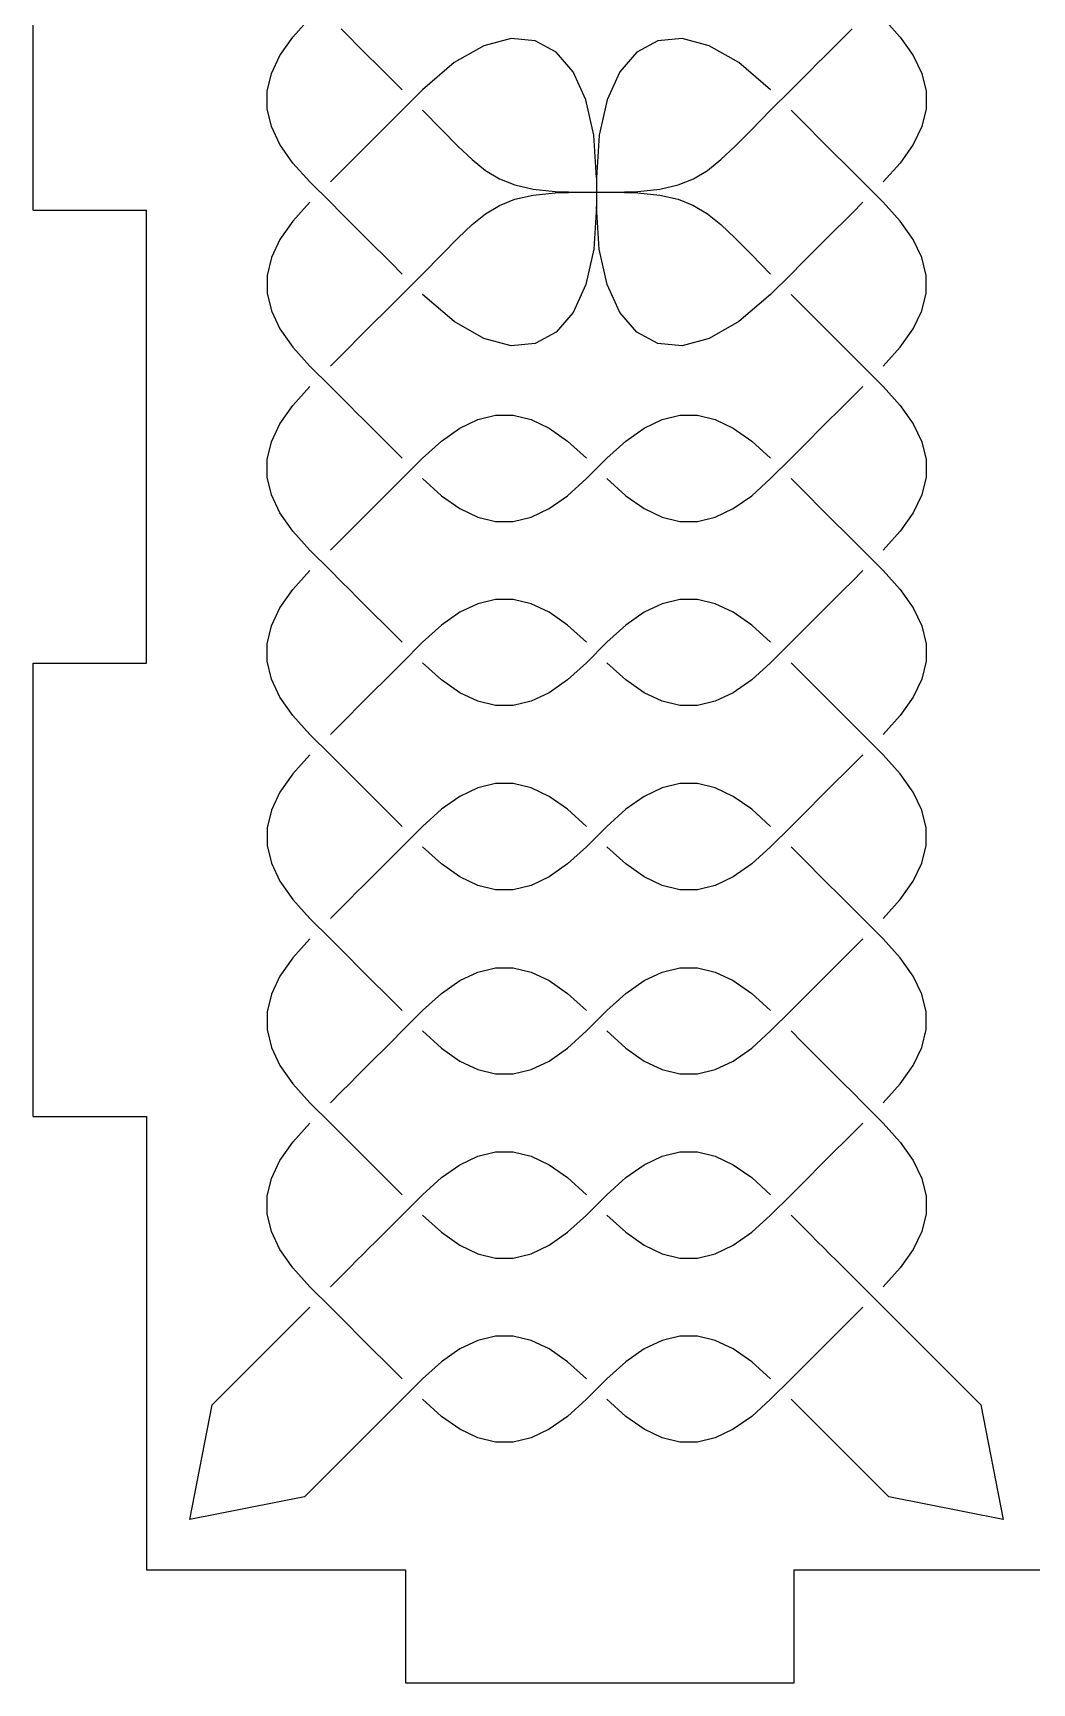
# Model space of a CAD drawing. Extents: x -112 to 112, y -170 to 170.
# Drawn here: x -104.9 to -56, y -120.2 to -39.3 of the extents above; entities that cross this region are included whole.
import ezdxf

# ---------------------------------------------------------------- set-up
doc = ezdxf.new("R2010")
doc.units = 0
doc.header["$MEASUREMENT"] = 0
doc.layers.get('0').update_dxf_attribs({"linetype": 'CONTINUOUS'})

msp = doc.modelspace()

# ---------------------------------------------------------------- linework, layer by layer
for p, q in [((-104.929, -47.945), (-104.929, -25.72)), ((-92.195, -39.459), (-91.354, -38.529)), ((-63.262, -38.529), (-62.421, -39.459)), ((-92.826, -40.361), (-92.195, -39.459)), ((-89.83, -39.055), (-89.405, -39.48)), ((-89.405, -39.48), (-89.053, -39.832)), ((-81.499, -39.53), (-82.832, -39.879)), ((-80.311, -39.643), (-81.499, -39.53)), ((-79.289, -40.195), (-80.311, -39.643)), ((-74.305, -39.643), (-75.327, -40.195)), ((-73.116, -39.53), (-74.305, -39.643)), ((-71.784, -39.879), (-73.116, -39.53)), ((-65.563, -39.832), (-65.211, -39.48)), ((-65.211, -39.48), (-64.786, -39.055)), ((-62.421, -39.459), (-61.79, -40.361)), ((-93.247, -41.243), (-92.826, -40.361)), ((-89.053, -39.832), (-88.744, -40.141)), ((-88.744, -40.141), (-88.45, -40.435)), ((-88.45, -40.435), (-88.141, -40.744)), ((-82.832, -39.879), (-84.286, -40.711)), ((-78.456, -41.164), (-79.289, -40.195)), ((-75.327, -40.195), (-76.16, -41.164)), ((-70.33, -40.711), (-71.784, -39.879)), ((-66.475, -40.744), (-66.166, -40.435)), ((-66.166, -40.435), (-65.872, -40.141)), ((-65.872, -40.141), (-65.563, -39.832)), ((-61.79, -40.361), (-61.369, -41.243)), ((-93.457, -42.113), (-93.247, -41.243)), ((-88.141, -40.744), (-87.789, -41.097)), ((-87.789, -41.097), (-87.364, -41.521)), ((-84.286, -40.711), (-85.84, -42.047)), ((-77.833, -42.529), (-78.456, -41.164)), ((-76.16, -41.164), (-76.783, -42.529)), ((-68.776, -42.047), (-70.33, -40.711)), ((-67.252, -41.521), (-66.827, -41.097)), ((-66.827, -41.097), (-66.475, -40.744)), ((-61.369, -41.243), (-61.159, -42.113)), ((-87.364, -41.521), (-86.838, -42.047)), ((-85.84, -42.047), (-86.838, -43.045)), ((-68.776, -43.045), (-67.778, -42.047)), ((-67.778, -42.047), (-67.252, -41.521)), ((-93.457, -42.979), (-93.457, -42.113)), ((-77.443, -44.267), (-77.833, -42.529)), ((-76.783, -42.529), (-77.173, -44.267)), ((-61.159, -42.113), (-61.159, -42.979)), ((-93.247, -43.849), (-93.457, -42.979)), ((-87.364, -43.571), (-87.789, -43.996)), ((-86.838, -43.045), (-87.364, -43.571)), ((-85.84, -43.045), (-84.897, -44.002)), ((-69.718, -44.002), (-68.776, -43.045)), ((-67.252, -43.571), (-67.778, -43.045)), ((-66.827, -43.996), (-67.252, -43.571)), ((-61.159, -42.979), (-61.369, -43.849)), ((-92.826, -44.731), (-93.247, -43.849)), ((-88.141, -44.348), (-88.45, -44.657)), ((-87.789, -43.996), (-88.141, -44.348)), ((-84.897, -44.002), (-84.105, -44.806)), ((-77.308, -46.356), (-77.443, -44.267)), ((-77.173, -44.267), (-77.308, -46.356)), ((-70.511, -44.806), (-69.718, -44.002)), ((-66.475, -44.348), (-66.827, -43.996)), ((-66.166, -44.657), (-66.475, -44.348)), ((-61.369, -43.849), (-61.79, -44.731)), ((-92.195, -45.633), (-92.826, -44.731)), ((-89.053, -45.26), (-89.405, -45.612)), ((-88.744, -44.951), (-89.053, -45.26)), ((-88.45, -44.657), (-88.744, -44.951)), ((-84.105, -44.806), (-83.406, -45.469)), ((-71.21, -45.469), (-70.511, -44.806)), ((-65.872, -44.951), (-66.166, -44.657)), ((-65.563, -45.26), (-65.872, -44.951)), ((-65.211, -45.612), (-65.563, -45.26)), ((-61.79, -44.731), (-62.421, -45.633)), ((-91.354, -46.563), (-92.195, -45.633)), ((-89.83, -46.037), (-90.356, -46.563)), ((-89.405, -45.612), (-89.83, -46.037)), ((-83.406, -45.469), (-82.745, -46)), ((-82.745, -46), (-82.064, -46.411)), ((-72.552, -46.411), (-71.871, -46)), ((-71.871, -46), (-71.21, -45.469)), ((-64.786, -46.037), (-65.211, -45.612)), ((-64.26, -46.563), (-64.786, -46.037)), ((-62.421, -45.633), (-63.262, -46.563)), ((-90.356, -47.561), (-91.354, -46.563)), ((-82.064, -46.411), (-81.306, -46.711)), ((-81.306, -46.711), (-80.417, -46.913)), ((-80.417, -46.913), (-79.338, -47.026)), ((-77.308, -46.356), (-77.308, -47.062)), ((-75.278, -47.026), (-74.199, -46.913)), ((-74.199, -46.913), (-73.309, -46.711)), ((-73.309, -46.711), (-72.552, -46.411)), ((-63.262, -47.561), (-64.26, -46.563)), ((-91.354, -47.561), (-92.195, -48.491)), ((-89.83, -48.086), (-90.356, -47.561)), ((-82.745, -48.123), (-82.064, -47.713)), ((-82.064, -47.713), (-81.306, -47.412)), ((-81.306, -47.412), (-80.417, -47.21)), ((-80.417, -47.21), (-79.338, -47.097)), ((-79.338, -47.026), (-78.013, -47.062)), ((-79.338, -47.097), (-78.013, -47.062)), ((-78.013, -47.062), (-77.308, -47.062)), ((-77.308, -47.062), (-76.602, -47.062)), ((-77.308, -47.062), (-77.308, -47.767)), ((-76.602, -47.062), (-75.278, -47.026)), ((-76.602, -47.062), (-75.278, -47.097)), ((-75.278, -47.097), (-74.199, -47.21)), ((-74.199, -47.21), (-73.309, -47.412)), ((-73.309, -47.412), (-72.552, -47.713)), ((-72.552, -47.713), (-71.871, -48.123)), ((-64.26, -47.561), (-64.786, -48.086)), ((-62.421, -48.491), (-63.262, -47.561)), ((-104.929, -47.945), (-99.373, -47.945)), ((-99.373, -70.17), (-99.373, -47.945)), ((-92.195, -48.491), (-92.826, -49.392)), ((-89.405, -48.511), (-89.83, -48.086)), ((-89.053, -48.863), (-89.405, -48.511)), ((-83.406, -48.655), (-82.745, -48.123)), ((-77.308, -47.767), (-77.443, -49.857)), ((-77.173, -49.857), (-77.308, -47.767)), ((-71.871, -48.123), (-71.21, -48.655)), ((-65.211, -48.511), (-65.563, -48.863)), ((-64.786, -48.086), (-65.211, -48.511)), ((-61.79, -49.392), (-62.421, -48.491)), ((-88.744, -49.172), (-89.053, -48.863)), ((-88.45, -49.467), (-88.744, -49.172)), ((-84.897, -50.121), (-84.105, -49.317)), ((-84.105, -49.317), (-83.406, -48.655)), ((-71.21, -48.655), (-70.511, -49.317)), ((-70.511, -49.317), (-69.718, -50.121)), ((-65.872, -49.172), (-66.166, -49.467)), ((-65.563, -48.863), (-65.872, -49.172)), ((-92.826, -49.392), (-93.247, -50.274)), ((-88.141, -49.775), (-88.45, -49.467)), ((-87.789, -50.128), (-88.141, -49.775)), ((-87.364, -50.552), (-87.789, -50.128)), ((-85.84, -51.078), (-84.897, -50.121)), ((-77.443, -49.857), (-77.833, -51.594)), ((-76.783, -51.594), (-77.173, -49.857)), ((-69.718, -50.121), (-68.776, -51.078)), ((-66.827, -50.128), (-67.252, -50.552)), ((-66.475, -49.775), (-66.827, -50.128)), ((-66.166, -49.467), (-66.475, -49.775)), ((-61.369, -50.274), (-61.79, -49.392)), ((-93.247, -50.274), (-93.457, -51.144)), ((-86.838, -51.078), (-87.364, -50.552)), ((-67.252, -50.552), (-67.778, -51.078)), ((-61.159, -51.144), (-61.369, -50.274)), ((-93.457, -51.144), (-93.457, -52.01)), ((-86.838, -52.076), (-85.84, -51.078)), ((-77.833, -51.594), (-78.456, -52.959)), ((-76.16, -52.959), (-76.783, -51.594)), ((-67.778, -51.078), (-68.776, -52.076)), ((-61.159, -52.01), (-61.159, -51.144)), ((-93.457, -52.01), (-93.247, -52.88)), ((-87.364, -52.602), (-86.838, -52.076)), ((-84.286, -53.413), (-85.84, -52.076)), ((-68.776, -52.076), (-70.33, -53.413)), ((-67.778, -52.076), (-67.252, -52.602)), ((-61.369, -52.88), (-61.159, -52.01)), ((-93.247, -52.88), (-92.826, -53.762)), ((-88.45, -53.688), (-88.141, -53.379)), ((-88.141, -53.379), (-87.789, -53.027)), ((-87.789, -53.027), (-87.364, -52.602)), ((-78.456, -52.959), (-79.289, -53.928)), ((-75.327, -53.928), (-76.16, -52.959)), ((-67.252, -52.602), (-66.827, -53.027)), ((-66.827, -53.027), (-66.475, -53.379)), ((-66.475, -53.379), (-66.166, -53.688)), ((-61.79, -53.762), (-61.369, -52.88)), ((-92.826, -53.762), (-92.195, -54.664)), ((-89.053, -54.291), (-88.744, -53.982)), ((-88.744, -53.982), (-88.45, -53.688)), ((-82.832, -54.244), (-84.286, -53.413)), ((-79.289, -53.928), (-80.311, -54.48)), ((-74.305, -54.48), (-75.327, -53.928)), ((-70.33, -53.413), (-71.784, -54.244)), ((-66.166, -53.688), (-65.872, -53.982)), ((-65.872, -53.982), (-65.563, -54.291)), ((-62.421, -54.664), (-61.79, -53.762)), ((-92.195, -54.664), (-91.354, -55.594)), ((-89.83, -55.068), (-89.405, -54.643)), ((-89.405, -54.643), (-89.053, -54.291)), ((-81.499, -54.593), (-82.832, -54.244)), ((-80.311, -54.48), (-81.499, -54.593)), ((-73.116, -54.593), (-74.305, -54.48)), ((-71.784, -54.244), (-73.116, -54.593)), ((-65.563, -54.291), (-65.211, -54.643)), ((-65.211, -54.643), (-64.786, -55.068)), ((-63.262, -55.594), (-62.421, -54.664)), ((-91.354, -55.594), (-90.356, -56.592)), ((-90.356, -55.594), (-89.83, -55.068)), ((-64.786, -55.068), (-64.26, -55.594)), ((-64.26, -55.594), (-63.262, -56.592)), ((-92.195, -57.522), (-91.354, -56.592)), ((-90.356, -56.592), (-89.83, -57.118)), ((-64.786, -57.118), (-64.26, -56.592)), ((-63.262, -56.592), (-62.421, -57.522)), ((-89.83, -57.118), (-89.405, -57.542)), ((-65.211, -57.542), (-64.786, -57.118)), ((-92.826, -58.424), (-92.195, -57.522)), ((-89.405, -57.542), (-89.053, -57.894)), ((-89.053, -57.894), (-88.744, -58.203)), ((-88.744, -58.203), (-88.45, -58.498)), ((-84.008, -58.637), (-83.126, -58.216)), ((-83.126, -58.216), (-82.256, -58.006)), ((-82.256, -58.006), (-81.391, -58.006)), ((-81.391, -58.006), (-80.521, -58.216)), ((-80.521, -58.216), (-79.639, -58.637)), ((-74.977, -58.637), (-74.095, -58.216)), ((-74.095, -58.216), (-73.225, -58.006)), ((-73.225, -58.006), (-72.359, -58.006)), ((-72.359, -58.006), (-71.49, -58.216)), ((-71.49, -58.216), (-70.608, -58.637)), ((-66.166, -58.498), (-65.872, -58.203)), ((-65.872, -58.203), (-65.563, -57.894)), ((-65.563, -57.894), (-65.211, -57.542)), ((-62.421, -57.522), (-61.79, -58.424)), ((-93.247, -59.305), (-92.826, -58.424)), ((-88.45, -58.498), (-88.141, -58.806)), ((-88.141, -58.806), (-87.789, -59.159)), ((-84.91, -59.268), (-84.008, -58.637)), ((-79.639, -58.637), (-78.737, -59.268)), ((-75.879, -59.268), (-74.977, -58.637)), ((-70.608, -58.637), (-69.706, -59.268)), ((-66.827, -59.159), (-66.475, -58.806)), ((-66.475, -58.806), (-66.166, -58.498)), ((-61.79, -58.424), (-61.369, -59.305)), ((-93.457, -60.175), (-93.247, -59.305)), ((-87.789, -59.159), (-87.364, -59.583)), ((-87.364, -59.583), (-86.838, -60.109)), ((-85.84, -60.109), (-84.91, -59.268)), ((-78.737, -59.268), (-77.807, -60.109)), ((-76.809, -60.109), (-75.879, -59.268)), ((-69.706, -59.268), (-68.776, -60.109)), ((-67.778, -60.109), (-67.252, -59.583)), ((-67.252, -59.583), (-66.827, -59.159)), ((-61.369, -59.305), (-61.159, -60.175)), ((-93.457, -61.041), (-93.457, -60.175)), ((-86.838, -61.107), (-85.84, -60.109)), ((-77.807, -61.107), (-76.809, -60.109)), ((-68.776, -61.107), (-67.778, -60.109)), ((-61.159, -60.175), (-61.159, -61.041)), ((-93.247, -61.911), (-93.457, -61.041)), ((-87.364, -61.633), (-86.838, -61.107)), ((-85.84, -61.107), (-84.91, -61.949)), ((-78.737, -61.949), (-77.807, -61.107)), ((-76.809, -61.107), (-75.879, -61.949)), ((-69.706, -61.949), (-68.776, -61.107)), ((-67.778, -61.107), (-67.252, -61.633)), ((-61.159, -61.041), (-61.369, -61.911)), ((-92.826, -62.793), (-93.247, -61.911)), ((-88.141, -62.41), (-87.789, -62.058)), ((-87.789, -62.058), (-87.364, -61.633)), ((-84.91, -61.949), (-84.008, -62.58)), ((-79.639, -62.58), (-78.737, -61.949)), ((-75.879, -61.949), (-74.977, -62.58)), ((-70.608, -62.58), (-69.706, -61.949)), ((-67.252, -61.633), (-66.827, -62.058)), ((-66.827, -62.058), (-66.475, -62.41)), ((-61.369, -61.911), (-61.79, -62.793)), ((-92.195, -63.695), (-92.826, -62.793)), ((-89.053, -63.322), (-88.744, -63.013)), ((-88.744, -63.013), (-88.45, -62.719)), ((-88.45, -62.719), (-88.141, -62.41)), ((-84.008, -62.58), (-83.126, -63.001)), ((-83.126, -63.001), (-82.256, -63.211)), ((-81.391, -63.211), (-80.521, -63.001)), ((-80.521, -63.001), (-79.639, -62.58)), ((-74.977, -62.58), (-74.095, -63.001)), ((-74.095, -63.001), (-73.225, -63.211)), ((-72.359, -63.211), (-71.49, -63.001)), ((-71.49, -63.001), (-70.608, -62.58)), ((-66.475, -62.41), (-66.166, -62.719)), ((-66.166, -62.719), (-65.872, -63.013)), ((-65.872, -63.013), (-65.563, -63.322)), ((-61.79, -62.793), (-62.421, -63.695)), ((-91.354, -64.625), (-92.195, -63.695)), ((-89.83, -64.099), (-89.405, -63.674)), ((-89.405, -63.674), (-89.053, -63.322)), ((-82.256, -63.211), (-81.391, -63.211)), ((-73.225, -63.211), (-72.359, -63.211)), ((-65.563, -63.322), (-65.211, -63.674)), ((-65.211, -63.674), (-64.786, -64.099)), ((-62.421, -63.695), (-63.262, -64.625)), ((-90.356, -65.623), (-91.354, -64.625)), ((-90.356, -64.625), (-89.83, -64.099)), ((-64.786, -64.099), (-64.26, -64.625)), ((-64.26, -64.625), (-63.262, -65.623)), ((-92.195, -66.553), (-91.354, -65.623)), ((-89.83, -66.149), (-90.356, -65.623)), ((-89.405, -66.573), (-89.83, -66.149)), ((-64.786, -66.149), (-65.211, -66.573)), ((-64.26, -65.623), (-64.786, -66.149)), ((-63.262, -65.623), (-62.421, -66.553)), ((-92.826, -67.455), (-92.195, -66.553)), ((-89.053, -66.926), (-89.405, -66.573)), ((-88.744, -67.234), (-89.053, -66.926)), ((-82.256, -67.037), (-83.126, -67.247)), ((-81.391, -67.037), (-82.256, -67.037)), ((-80.521, -67.247), (-81.391, -67.037)), ((-73.225, -67.037), (-74.095, -67.247)), ((-72.359, -67.037), (-73.225, -67.037)), ((-71.49, -67.247), (-72.359, -67.037)), ((-65.563, -66.926), (-65.872, -67.234)), ((-65.211, -66.573), (-65.563, -66.926)), ((-62.421, -66.553), (-61.79, -67.455)), ((-93.247, -68.337), (-92.826, -67.455)), ((-88.45, -67.529), (-88.744, -67.234)), ((-88.141, -67.838), (-88.45, -67.529)), ((-87.789, -68.19), (-88.141, -67.838)), ((-84.008, -67.668), (-84.91, -68.299)), ((-83.126, -67.247), (-84.008, -67.668)), ((-79.639, -67.668), (-80.521, -67.247)), ((-78.737, -68.299), (-79.639, -67.668)), ((-74.977, -67.668), (-75.879, -68.299)), ((-74.095, -67.247), (-74.977, -67.668)), ((-70.608, -67.668), (-71.49, -67.247)), ((-69.706, -68.299), (-70.608, -67.668)), ((-66.475, -67.838), (-66.827, -68.19)), ((-66.166, -67.529), (-66.475, -67.838)), ((-65.872, -67.234), (-66.166, -67.529)), ((-61.79, -67.455), (-61.369, -68.337)), ((-93.457, -69.206), (-93.247, -68.337)), ((-87.364, -68.615), (-87.789, -68.19)), ((-86.838, -69.14), (-87.364, -68.615)), ((-84.91, -68.299), (-85.84, -69.14)), ((-77.807, -69.14), (-78.737, -68.299)), ((-75.879, -68.299), (-76.809, -69.14)), ((-68.776, -69.14), (-69.706, -68.299)), ((-67.252, -68.615), (-67.778, -69.14)), ((-66.827, -68.19), (-67.252, -68.615)), ((-61.369, -68.337), (-61.159, -69.206)), ((-93.457, -70.072), (-93.457, -69.206)), ((-85.84, -69.14), (-86.838, -70.138)), ((-76.809, -69.14), (-77.807, -70.138)), ((-67.778, -69.14), (-68.776, -70.138)), ((-61.159, -69.206), (-61.159, -70.072)), ((-104.929, -70.17), (-99.373, -70.17)), ((-104.929, -92.395), (-104.929, -70.17)), ((-93.247, -70.942), (-93.457, -70.072)), ((-86.838, -70.138), (-87.364, -70.664)), ((-84.91, -70.98), (-85.84, -70.138)), ((-77.807, -70.138), (-78.737, -70.98)), ((-75.879, -70.98), (-76.809, -70.138)), ((-68.776, -70.138), (-69.706, -70.98)), ((-67.252, -70.664), (-67.778, -70.138)), ((-61.159, -70.072), (-61.369, -70.942)), ((-92.826, -71.824), (-93.247, -70.942)), ((-87.789, -71.089), (-88.141, -71.441)), ((-87.364, -70.664), (-87.789, -71.089)), ((-84.008, -71.611), (-84.91, -70.98)), ((-78.737, -70.98), (-79.639, -71.611)), ((-74.977, -71.611), (-75.879, -70.98)), ((-69.706, -70.98), (-70.608, -71.611)), ((-66.827, -71.089), (-67.252, -70.664)), ((-66.475, -71.441), (-66.827, -71.089)), ((-61.369, -70.942), (-61.79, -71.824)), ((-92.195, -72.726), (-92.826, -71.824)), ((-88.45, -71.75), (-88.744, -72.044)), ((-88.141, -71.441), (-88.45, -71.75)), ((-83.126, -72.032), (-84.008, -71.611)), ((-79.639, -71.611), (-80.521, -72.032)), ((-74.095, -72.032), (-74.977, -71.611)), ((-70.608, -71.611), (-71.49, -72.032)), ((-66.166, -71.75), (-66.475, -71.441)), ((-65.872, -72.044), (-66.166, -71.75)), ((-61.79, -71.824), (-62.421, -72.726)), ((-91.354, -73.656), (-92.195, -72.726)), ((-89.405, -72.705), (-89.83, -73.13)), ((-89.053, -72.353), (-89.405, -72.705)), ((-88.744, -72.044), (-89.053, -72.353)), ((-82.256, -72.242), (-83.126, -72.032)), ((-81.391, -72.242), (-82.256, -72.242)), ((-80.521, -72.032), (-81.391, -72.242)), ((-73.225, -72.242), (-74.095, -72.032)), ((-72.359, -72.242), (-73.225, -72.242)), ((-71.49, -72.032), (-72.359, -72.242)), ((-65.563, -72.353), (-65.872, -72.044)), ((-65.211, -72.705), (-65.563, -72.353)), ((-64.786, -73.13), (-65.211, -72.705)), ((-62.421, -72.726), (-63.262, -73.656)), ((-89.83, -73.13), (-90.356, -73.656)), ((-64.26, -73.656), (-64.786, -73.13)), ((-90.356, -74.654), (-91.354, -73.656)), ((-63.262, -74.654), (-64.26, -73.656)), ((-91.354, -74.654), (-92.195, -75.584)), ((-89.83, -75.18), (-90.356, -74.654)), ((-89.405, -75.604), (-89.83, -75.18)), ((-64.786, -75.18), (-65.211, -75.604)), ((-64.26, -74.654), (-64.786, -75.18)), ((-62.421, -75.584), (-63.262, -74.654)), ((-92.195, -75.584), (-92.826, -76.486)), ((-89.053, -75.957), (-89.405, -75.604)), ((-88.744, -76.266), (-89.053, -75.957)), ((-65.563, -75.957), (-65.872, -76.266)), ((-65.211, -75.604), (-65.563, -75.957)), ((-61.79, -76.486), (-62.421, -75.584)), ((-92.826, -76.486), (-93.247, -77.368)), ((-88.45, -76.56), (-88.744, -76.266)), ((-88.141, -76.869), (-88.45, -76.56)), ((-87.789, -77.221), (-88.141, -76.869)), ((-84.008, -76.699), (-84.91, -77.33)), ((-83.126, -76.278), (-84.008, -76.699)), ((-82.256, -76.068), (-83.126, -76.278)), ((-81.391, -76.068), (-82.256, -76.068)), ((-80.521, -76.278), (-81.391, -76.068)), ((-79.639, -76.699), (-80.521, -76.278)), ((-78.737, -77.33), (-79.639, -76.699)), ((-74.977, -76.699), (-75.879, -77.33)), ((-74.095, -76.278), (-74.977, -76.699)), ((-73.225, -76.068), (-74.095, -76.278)), ((-72.359, -76.068), (-73.225, -76.068)), ((-71.49, -76.278), (-72.359, -76.068)), ((-70.608, -76.699), (-71.49, -76.278)), ((-69.706, -77.33), (-70.608, -76.699)), ((-66.475, -76.869), (-66.827, -77.221)), ((-66.166, -76.56), (-66.475, -76.869)), ((-65.872, -76.266), (-66.166, -76.56)), ((-61.369, -77.368), (-61.79, -76.486)), ((-93.247, -77.368), (-93.457, -78.238)), ((-87.364, -77.646), (-87.789, -77.221)), ((-86.838, -78.172), (-87.364, -77.646)), ((-84.91, -77.33), (-85.84, -78.172)), ((-77.807, -78.172), (-78.737, -77.33)), ((-75.879, -77.33), (-76.809, -78.172)), ((-68.776, -78.172), (-69.706, -77.33)), ((-67.252, -77.646), (-67.778, -78.172)), ((-66.827, -77.221), (-67.252, -77.646)), ((-61.159, -78.238), (-61.369, -77.368)), ((-93.457, -78.238), (-93.457, -79.103)), ((-85.84, -78.172), (-86.838, -79.169)), ((-76.809, -78.172), (-77.807, -79.169)), ((-67.778, -78.172), (-68.776, -79.169)), ((-61.159, -79.103), (-61.159, -78.238)), ((-93.457, -79.103), (-93.247, -79.973)), ((-86.838, -79.169), (-87.364, -79.695)), ((-84.91, -80.011), (-85.84, -79.169)), ((-77.807, -79.169), (-78.737, -80.011)), ((-75.879, -80.011), (-76.809, -79.169)), ((-68.776, -79.169), (-69.706, -80.011)), ((-67.252, -79.695), (-67.778, -79.169)), ((-61.369, -79.973), (-61.159, -79.103)), ((-93.247, -79.973), (-92.826, -80.855)), ((-87.364, -79.695), (-87.789, -80.12)), ((-84.008, -80.642), (-84.91, -80.011)), ((-78.737, -80.011), (-79.639, -80.642)), ((-74.977, -80.642), (-75.879, -80.011)), ((-69.706, -80.011), (-70.608, -80.642)), ((-66.827, -80.12), (-67.252, -79.695)), ((-61.79, -80.855), (-61.369, -79.973)), ((-92.826, -80.855), (-92.195, -81.757)), ((-88.45, -80.781), (-88.744, -81.075)), ((-88.141, -80.472), (-88.45, -80.781)), ((-87.789, -80.12), (-88.141, -80.472)), ((-83.126, -81.063), (-84.008, -80.642)), ((-79.639, -80.642), (-80.521, -81.063)), ((-74.095, -81.063), (-74.977, -80.642)), ((-70.608, -80.642), (-71.49, -81.063)), ((-66.475, -80.472), (-66.827, -80.12)), ((-66.166, -80.781), (-66.475, -80.472)), ((-65.872, -81.075), (-66.166, -80.781)), ((-62.421, -81.757), (-61.79, -80.855)), ((-89.053, -81.384), (-89.405, -81.737)), ((-88.744, -81.075), (-89.053, -81.384)), ((-82.256, -81.273), (-83.126, -81.063)), ((-81.391, -81.273), (-82.256, -81.273)), ((-80.521, -81.063), (-81.391, -81.273)), ((-73.225, -81.273), (-74.095, -81.063)), ((-72.359, -81.273), (-73.225, -81.273)), ((-71.49, -81.063), (-72.359, -81.273)), ((-65.563, -81.384), (-65.872, -81.075)), ((-65.211, -81.737), (-65.563, -81.384)), ((-92.195, -81.757), (-91.354, -82.687)), ((-89.83, -82.161), (-90.356, -82.687)), ((-89.405, -81.737), (-89.83, -82.161)), ((-64.786, -82.161), (-65.211, -81.737)), ((-64.26, -82.687), (-64.786, -82.161)), ((-63.262, -82.687), (-62.421, -81.757)), ((-91.354, -82.687), (-90.356, -83.685)), ((-63.262, -83.685), (-64.26, -82.687)), ((-91.354, -83.685), (-92.195, -84.615)), ((-90.356, -83.685), (-89.83, -84.211)), ((-64.786, -84.211), (-64.26, -83.685)), ((-62.421, -84.615), (-63.262, -83.685)), ((-92.195, -84.615), (-92.826, -85.517)), ((-89.83, -84.211), (-89.405, -84.636)), ((-89.405, -84.636), (-89.053, -84.988)), ((-65.563, -84.988), (-65.211, -84.636)), ((-65.211, -84.636), (-64.786, -84.211)), ((-61.79, -85.517), (-62.421, -84.615)), ((-92.826, -85.517), (-93.247, -86.399)), ((-89.053, -84.988), (-88.744, -85.297)), ((-88.744, -85.297), (-88.45, -85.591)), ((-88.45, -85.591), (-88.141, -85.9)), ((-84.91, -86.361), (-84.008, -85.73)), ((-84.008, -85.73), (-83.126, -85.309)), ((-83.126, -85.309), (-82.256, -85.099)), ((-82.256, -85.099), (-81.391, -85.099)), ((-81.391, -85.099), (-80.521, -85.309)), ((-80.521, -85.309), (-79.639, -85.73)), ((-79.639, -85.73), (-78.737, -86.361)), ((-75.879, -86.361), (-74.977, -85.73)), ((-74.977, -85.73), (-74.095, -85.309)), ((-74.095, -85.309), (-73.225, -85.099)), ((-73.225, -85.099), (-72.359, -85.099)), ((-72.359, -85.099), (-71.49, -85.309)), ((-71.49, -85.309), (-70.608, -85.73)), ((-70.608, -85.73), (-69.706, -86.361)), ((-66.475, -85.9), (-66.166, -85.591)), ((-66.166, -85.591), (-65.872, -85.297)), ((-65.872, -85.297), (-65.563, -84.988)), ((-61.369, -86.399), (-61.79, -85.517)), ((-93.247, -86.399), (-93.457, -87.269)), ((-88.141, -85.9), (-87.789, -86.252)), ((-87.789, -86.252), (-87.364, -86.677)), ((-85.84, -87.203), (-84.91, -86.361)), ((-78.737, -86.361), (-77.807, -87.203)), ((-76.809, -87.203), (-75.879, -86.361)), ((-69.706, -86.361), (-68.776, -87.203)), ((-67.252, -86.677), (-66.827, -86.252)), ((-66.827, -86.252), (-66.475, -85.9)), ((-61.159, -87.269), (-61.369, -86.399)), ((-93.457, -87.269), (-93.457, -88.135)), ((-87.364, -86.677), (-86.838, -87.203)), ((-86.838, -88.201), (-85.84, -87.203)), ((-77.807, -88.201), (-76.809, -87.203)), ((-68.776, -88.201), (-67.778, -87.203)), ((-67.778, -87.203), (-67.252, -86.677)), ((-61.159, -88.135), (-61.159, -87.269)), ((-93.457, -88.135), (-93.247, -89.004)), ((-87.364, -88.726), (-86.838, -88.201)), ((-85.84, -88.201), (-84.91, -89.042)), ((-78.737, -89.042), (-77.807, -88.201)), ((-76.809, -88.201), (-75.879, -89.042)), ((-69.706, -89.042), (-68.776, -88.201)), ((-67.778, -88.201), (-67.252, -88.726)), ((-61.369, -89.004), (-61.159, -88.135)), ((-93.247, -89.004), (-92.826, -89.886)), ((-87.789, -89.151), (-87.364, -88.726)), ((-67.252, -88.726), (-66.827, -89.151)), ((-61.79, -89.886), (-61.369, -89.004)), ((-88.744, -90.107), (-88.45, -89.812)), ((-88.45, -89.812), (-88.141, -89.503)), ((-88.141, -89.503), (-87.789, -89.151)), ((-84.91, -89.042), (-84.008, -89.673)), ((-84.008, -89.673), (-83.126, -90.094)), ((-80.521, -90.094), (-79.639, -89.673)), ((-79.639, -89.673), (-78.737, -89.042)), ((-75.879, -89.042), (-74.977, -89.673)), ((-74.977, -89.673), (-74.095, -90.094)), ((-71.49, -90.094), (-70.608, -89.673)), ((-70.608, -89.673), (-69.706, -89.042)), ((-66.827, -89.151), (-66.475, -89.503)), ((-66.475, -89.503), (-66.166, -89.812)), ((-66.166, -89.812), (-65.872, -90.107)), ((-92.826, -89.886), (-92.195, -90.788)), ((-89.405, -90.768), (-89.053, -90.415)), ((-89.053, -90.415), (-88.744, -90.107)), ((-83.126, -90.094), (-82.256, -90.304)), ((-82.256, -90.304), (-81.391, -90.304)), ((-81.391, -90.304), (-80.521, -90.094)), ((-74.095, -90.094), (-73.225, -90.304)), ((-73.225, -90.304), (-72.359, -90.304)), ((-72.359, -90.304), (-71.49, -90.094)), ((-65.872, -90.107), (-65.563, -90.415)), ((-65.563, -90.415), (-65.211, -90.768)), ((-62.421, -90.788), (-61.79, -89.886)), ((-92.195, -90.788), (-91.354, -91.718)), ((-90.356, -91.718), (-89.83, -91.192)), ((-89.83, -91.192), (-89.405, -90.768)), ((-65.211, -90.768), (-64.786, -91.192)), ((-64.786, -91.192), (-64.26, -91.718)), ((-63.262, -91.718), (-62.421, -90.788)), ((-91.354, -91.718), (-90.356, -92.716)), ((-64.26, -91.718), (-63.262, -92.716)), ((-104.929, -92.395), (-99.373, -92.395)), ((-99.373, -92.395), (-99.373, -114.62)), ((-92.195, -93.646), (-91.354, -92.716)), ((-90.356, -92.716), (-89.83, -93.242)), ((-64.786, -93.242), (-64.26, -92.716)), ((-63.262, -92.716), (-62.421, -93.646)), ((-92.826, -94.548), (-92.195, -93.646)), ((-89.83, -93.242), (-89.405, -93.667)), ((-89.405, -93.667), (-89.053, -94.019)), ((-65.563, -94.019), (-65.211, -93.667)), ((-65.211, -93.667), (-64.786, -93.242)), ((-62.421, -93.646), (-61.79, -94.548)), ((-93.247, -95.43), (-92.826, -94.548)), ((-89.053, -94.019), (-88.744, -94.328)), ((-88.744, -94.328), (-88.45, -94.622)), ((-88.45, -94.622), (-88.141, -94.931)), ((-84.008, -94.761), (-83.126, -94.34)), ((-83.126, -94.34), (-82.256, -94.13)), ((-82.256, -94.13), (-81.391, -94.13)), ((-81.391, -94.13), (-80.521, -94.34)), ((-80.521, -94.34), (-79.639, -94.761)), ((-74.977, -94.761), (-74.095, -94.34)), ((-74.095, -94.34), (-73.225, -94.13)), ((-73.225, -94.13), (-72.359, -94.13)), ((-72.359, -94.13), (-71.49, -94.34)), ((-71.49, -94.34), (-70.608, -94.761)), ((-66.475, -94.931), (-66.166, -94.622)), ((-66.166, -94.622), (-65.872, -94.328)), ((-65.872, -94.328), (-65.563, -94.019)), ((-61.79, -94.548), (-61.369, -95.43)), ((-93.457, -96.3), (-93.247, -95.43)), ((-88.141, -94.931), (-87.789, -95.283)), ((-87.789, -95.283), (-87.364, -95.708)), ((-85.84, -96.234), (-84.91, -95.392)), ((-84.91, -95.392), (-84.008, -94.761)), ((-79.639, -94.761), (-78.737, -95.392)), ((-78.737, -95.392), (-77.807, -96.234)), ((-76.809, -96.234), (-75.879, -95.392)), ((-75.879, -95.392), (-74.977, -94.761)), ((-70.608, -94.761), (-69.706, -95.392)), ((-69.706, -95.392), (-68.776, -96.234)), ((-67.252, -95.708), (-66.827, -95.283)), ((-66.827, -95.283), (-66.475, -94.931)), ((-61.369, -95.43), (-61.159, -96.3)), ((-87.364, -95.708), (-86.838, -96.234)), ((-86.838, -97.232), (-85.84, -96.234)), ((-77.807, -97.232), (-76.809, -96.234)), ((-68.776, -97.232), (-67.778, -96.234)), ((-67.778, -96.234), (-67.252, -95.708)), ((-93.457, -97.166), (-93.457, -96.3)), ((-61.159, -96.3), (-61.159, -97.166)), ((-93.247, -98.036), (-93.457, -97.166)), ((-87.789, -98.182), (-87.364, -97.758)), ((-87.364, -97.758), (-86.838, -97.232)), ((-85.84, -97.232), (-84.91, -98.073)), ((-78.737, -98.073), (-77.807, -97.232)), ((-76.809, -97.232), (-75.879, -98.073)), ((-69.706, -98.073), (-68.776, -97.232)), ((-67.778, -97.232), (-67.252, -97.758)), ((-67.252, -97.758), (-66.827, -98.182)), ((-61.159, -97.166), (-61.369, -98.036)), ((-92.826, -98.917), (-93.247, -98.036)), ((-88.45, -98.843), (-88.141, -98.534)), ((-88.141, -98.534), (-87.789, -98.182)), ((-84.91, -98.073), (-84.008, -98.704)), ((-84.008, -98.704), (-83.126, -99.125)), ((-80.521, -99.125), (-79.639, -98.704)), ((-79.639, -98.704), (-78.737, -98.073)), ((-75.879, -98.073), (-74.977, -98.704)), ((-74.977, -98.704), (-74.095, -99.125)), ((-71.49, -99.125), (-70.608, -98.704)), ((-70.608, -98.704), (-69.706, -98.073)), ((-66.827, -98.182), (-66.475, -98.534)), ((-66.475, -98.534), (-66.166, -98.843)), ((-61.369, -98.036), (-61.79, -98.917)), ((-92.195, -99.819), (-92.826, -98.917)), ((-89.405, -99.799), (-89.053, -99.446)), ((-89.053, -99.446), (-88.744, -99.138)), ((-88.744, -99.138), (-88.45, -98.843)), ((-83.126, -99.125), (-82.256, -99.335)), ((-82.256, -99.335), (-81.391, -99.335)), ((-81.391, -99.335), (-80.521, -99.125)), ((-74.095, -99.125), (-73.225, -99.335)), ((-73.225, -99.335), (-72.359, -99.335)), ((-72.359, -99.335), (-71.49, -99.125)), ((-66.166, -98.843), (-65.872, -99.138)), ((-65.872, -99.138), (-65.563, -99.446)), ((-65.563, -99.446), (-65.211, -99.799)), ((-61.79, -98.917), (-62.421, -99.819)), ((-91.354, -100.749), (-92.195, -99.819)), ((-90.356, -100.749), (-89.83, -100.223)), ((-89.83, -100.223), (-89.405, -99.799)), ((-65.211, -99.799), (-64.786, -100.223)), ((-64.786, -100.223), (-64.26, -100.749)), ((-62.421, -99.819), (-63.262, -100.749)), ((-90.356, -101.747), (-91.354, -100.749)), ((-64.26, -100.749), (-63.262, -101.747)), ((-96.143, -106.537), (-91.354, -101.747)), ((-89.83, -102.273), (-90.356, -101.747)), ((-64.26, -101.747), (-64.786, -102.273)), ((-63.262, -101.747), (-58.473, -106.537)), ((-89.405, -102.698), (-89.83, -102.273)), ((-89.053, -103.05), (-89.405, -102.698)), ((-65.211, -102.698), (-65.563, -103.05)), ((-64.786, -102.273), (-65.211, -102.698)), ((-88.744, -103.359), (-89.053, -103.05)), ((-88.45, -103.653), (-88.744, -103.359)), ((-83.126, -103.372), (-84.008, -103.792)), ((-82.256, -103.161), (-83.126, -103.372)), ((-81.391, -103.161), (-82.256, -103.161)), ((-80.521, -103.372), (-81.391, -103.161)), ((-79.639, -103.792), (-80.521, -103.372)), ((-74.095, -103.372), (-74.977, -103.792)), ((-73.225, -103.161), (-74.095, -103.372)), ((-72.359, -103.161), (-73.225, -103.161)), ((-71.49, -103.372), (-72.359, -103.161)), ((-70.608, -103.792), (-71.49, -103.372)), ((-65.872, -103.359), (-66.166, -103.653)), ((-65.563, -103.05), (-65.872, -103.359)), ((-88.141, -103.962), (-88.45, -103.653)), ((-87.789, -104.314), (-88.141, -103.962)), ((-87.364, -104.739), (-87.789, -104.314)), ((-84.008, -103.792), (-84.91, -104.423)), ((-78.737, -104.423), (-79.639, -103.792)), ((-74.977, -103.792), (-75.879, -104.423)), ((-69.706, -104.423), (-70.608, -103.792)), ((-66.827, -104.314), (-67.252, -104.739)), ((-66.475, -103.962), (-66.827, -104.314)), ((-66.166, -103.653), (-66.475, -103.962)), ((-86.838, -105.265), (-87.364, -104.739)), ((-84.91, -104.423), (-85.84, -105.265)), ((-77.807, -105.265), (-78.737, -104.423)), ((-75.879, -104.423), (-76.809, -105.265)), ((-68.776, -105.265), (-69.706, -104.423)), ((-67.252, -104.739), (-67.778, -105.265)), ((-85.84, -105.265), (-86.838, -106.263)), ((-76.809, -105.265), (-77.807, -106.263)), ((-67.778, -105.265), (-68.776, -106.263)), ((-97.24, -112.15), (-96.143, -106.537)), ((-86.838, -106.263), (-91.627, -111.052)), ((-84.91, -107.104), (-85.84, -106.263)), ((-77.807, -106.263), (-78.737, -107.104)), ((-75.879, -107.104), (-76.809, -106.263)), ((-68.776, -106.263), (-69.706, -107.104)), ((-62.989, -111.052), (-67.778, -106.263)), ((-58.473, -106.537), (-57.375, -112.15)), ((-84.008, -107.735), (-84.91, -107.104)), ((-78.737, -107.104), (-79.639, -107.735)), ((-74.977, -107.735), (-75.879, -107.104)), ((-69.706, -107.104), (-70.608, -107.735)), ((-83.126, -108.156), (-84.008, -107.735)), ((-82.256, -108.367), (-83.126, -108.156)), ((-81.391, -108.367), (-82.256, -108.367)), ((-80.521, -108.156), (-81.391, -108.367)), ((-79.639, -107.735), (-80.521, -108.156)), ((-74.095, -108.156), (-74.977, -107.735)), ((-73.225, -108.367), (-74.095, -108.156)), ((-72.359, -108.367), (-73.225, -108.367)), ((-71.49, -108.156), (-72.359, -108.367)), ((-70.608, -107.735), (-71.49, -108.156)), ((-91.627, -111.052), (-97.24, -112.15)), ((-57.375, -112.15), (-62.989, -111.052)), ((-99.373, -114.62), (-86.673, -114.62)), ((-86.673, -114.62), (-86.673, -120.176)), ((-67.623, -120.176), (-67.623, -114.62)), ((-67.623, -114.62), (-54.923, -114.62)), ((-86.673, -120.176), (-67.623, -120.176))]:
    msp.add_line(p, q)

doc.saveas('drawing.dxf')
